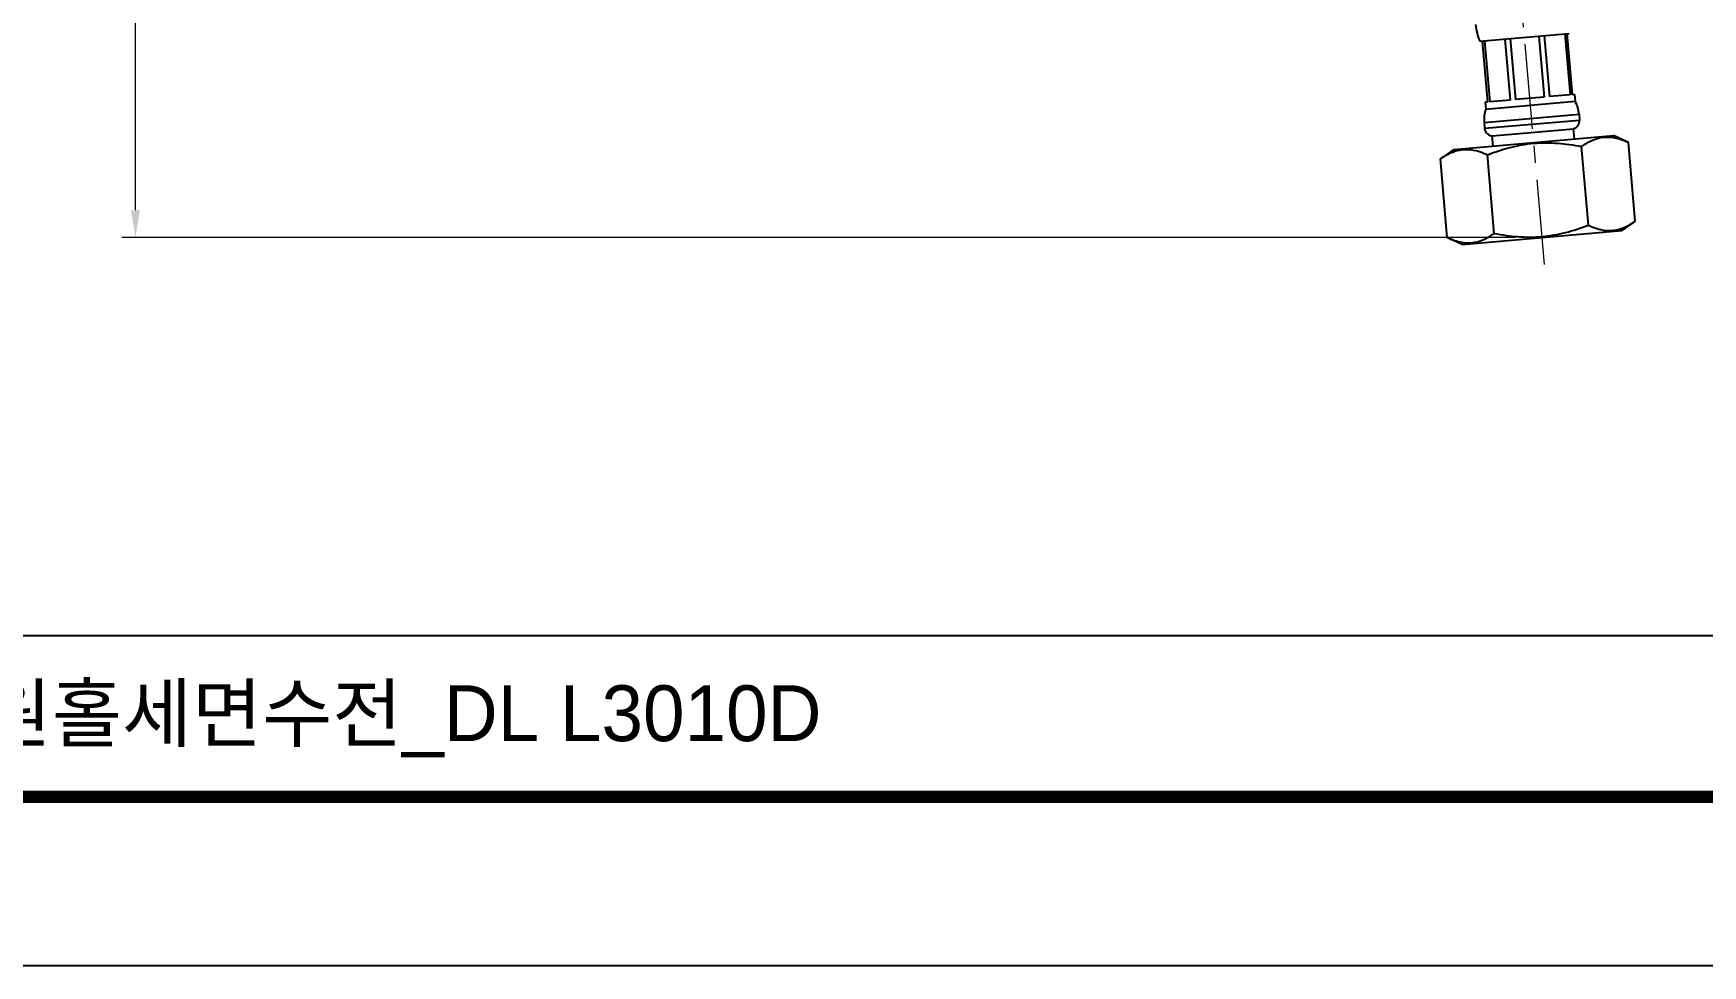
# Model space of a CAD drawing. Extents: x 0 to 790, y 0 to 579.
# Drawn here: x 318.9 to 564, y 0 to 136.9 of the extents above; entities that cross this region are included whole.
import ezdxf

# ---------------------------------------------------------------- set-up
doc = ezdxf.new("R2010")
doc.units = 0
doc.header["$LTSCALE"] = 10
doc.header["$MEASUREMENT"] = 0
doc.header["$PDMODE"] = 3
doc.header["$PDSIZE"] = -10
doc.linetypes.add('CENTER', pattern=[2, 1.25, -0.25, 0.25, -0.25])
doc.layers.get('0').update_dxf_attribs({"linetype": 'CONTINUOUS'})
doc.layers.get('DEFPOINTS').update_dxf_attribs({"linetype": 'CONTINUOUS'})
doc.layers.add('BODY', color=7, linetype='CONTINUOUS')
doc.layers.add('DEF_LAYER_ASSEM_MEMBER', color=7, linetype='CONTINUOUS')
doc.styles.add('Daelim Dimension', font='')
doc.styles.get('Daelim Dimension').set_extended_font_data('나눔고딕')
doc.dimstyles.new('DEFAULT', dxfattribs={"dimscale": 2, "dimtxt": 2, "dimasz": 2, "dimexe": 0, "dimexo": 2, "dimgap": 1, "dimtad": 1, "dimdec": 0, "dimzin": 9, "dimdsep": 46, "dimtxsty": 'Daelim Dimension', "dimcen": 0.5, "dimclrd": 5, "dimclre": 5, "dimclrt": 256, "dimadec": 1, "dimazin": 0, "dimtfac": 1, "dimtdec": 0, "dimtix": 1, "dimtmove": 0, "dimatfit": 3, "dimfxl": 1, "dimtolj": 1, "dimtzin": 1, "dimlwd": 9, "dimlwe": 9, "dimarcsym": 0})

# ---------------------------------------------------------------- blocks, each defined once
blk = doc.blocks.new('*D4')
at = {"color": 5, "lineweight": 9, "ltscale": 0.5, "transparency": 16777216}
for p, q in [((505.03, 242.35), (331.89, 242.35)), ((333.89, 110.93), (333.89, 238.35)), ((536.45, 106.93), (331.89, 106.93))]:
    blk.add_line(p, q, dxfattribs=at)
at = {"color": 5, "ltscale": 0.5, "transparency": 16777216}
for points in [[(333.22, 238.35), (334.56, 238.35), (333.89, 242.35)], [(333.22, 110.93), (334.56, 110.93), (333.89, 106.93)]]:
    blk.add_solid(points, dxfattribs=at)
at = {"layer": 'DEFPOINTS', "color": 0, "ltscale": 0.5, "transparency": 16777216}
for p in [(333.89, 242.35), (509.03, 242.35), (540.45, 106.93)]:
    blk.add_point(p, dxfattribs=at)
at = {"color": 7, "ltscale": 0.5, "transparency": 16777216, "insert": (326.44, 171.1), "char_height": 10, "attachment_point": 5, "rotation": 90, "style": 'Daelim Dimension'}
blk.add_mtext('\\A1;370', dxfattribs=at)

msp = doc.modelspace()

# ---------------------------------------------------------------- linework, layer by layer
at = {"color": 5}
msp.add_line((12.7, 48.49), (648.72, 48.49), dxfattribs=at)
at = {"ltscale": 0.5}
msp.add_lwpolyline([(0, 0), (789.88, 0), (789.88, 578.76), (0, 578.76)], close=True, dxfattribs=at)
at = {"color": 5, "linetype": 'ByBlock', "lineweight": 200, "const_width": 1.82}
msp.add_lwpolyline([(12.7, 24.78), (777.1, 24.78), (777.1, 565.32), (12.7, 565.32)], close=True, dxfattribs=at)
at = {"layer": 'BODY', "color": 1, "linetype": 'CENTER', "lineweight": 5}
msp.add_line((540.8, 102.94), (528.3, 245.85), dxfattribs=at)
at = {"layer": 'DEF_LAYER_ASSEM_MEMBER', "color": 7, "linetype": 'Continuous'}
for p, q in [((531.3, 135.74), (544.45, 136.89)), ((531.65, 135.77), (532.44, 126.8)), ((531.98, 135.8), (532.76, 126.83)), ((534.98, 136.06), (535.76, 127.1)), ((535.77, 136.13), (536.55, 127.16)), ((539.99, 136.5), (540.78, 127.53)), ((540.78, 136.57), (541.57, 127.6)), ((543.78, 136.83), (544.56, 127.87)), ((544.1, 136.86), (544.89, 127.89)), ((540.78, 127.53), (536.55, 127.16)), ((544.56, 127.87), (541.57, 127.6)), ((545.24, 127.92), (544.89, 127.89)), ((545.24, 127.92), (545.32, 126.93)), ((532.44, 126.8), (532.09, 126.77)), ((532.09, 126.77), (532.18, 125.78)), ((532.18, 125.78), (545.32, 126.93)), ((535.76, 127.1), (532.76, 126.83)), ((531.95, 123.79), (532.02, 122.95)), ((533.12, 121.85), (545.08, 122.89)), ((545.21, 121.4), (545.08, 122.89)), ((545.89, 125.01), (545.97, 124.17)), ((527.5, 119.85), (550.96, 121.9)), ((533.25, 120.35), (533.12, 121.85)), ((547.25, 108.73), (546.24, 120.28)), ((553.14, 120.89), (550.96, 121.9)), ((554.15, 109.33), (553.14, 120.89)), ((527.5, 119.85), (525.53, 118.47)), ((526.54, 106.91), (525.53, 118.47)), ((533.44, 107.52), (532.43, 119.07)), ((528.72, 105.9), (552.18, 107.95)), ((554.15, 109.33), (552.18, 107.95)), ((528.72, 105.9), (526.54, 106.91))]:
    msp.add_line(p, q, dxfattribs=at)
at = {"layer": 'DEF_LAYER_ASSEM_MEMBER', "color": 9, "linetype": 'Continuous'}
for p, q in [((531.95, 123.79), (545.89, 125.01)), ((532.02, 122.95), (545.97, 124.17))]:
    msp.add_line(p, q, dxfattribs=at)
at = {"layer": 'DEF_LAYER_ASSEM_MEMBER', "color": 7, "linetype": 'Continuous'}
for centre, radius, start, end in [((538.66, 138.89), 8, 185, 203.1949), ((536.93, 124.23), 5, 161.9261, 185), ((540.91, 124.57), 5, 5, 28.0739), ((533.22, 123.06), 1.2, 185, 275), ((544.77, 124.07), 1.2, 284.4706, 5), ((550.34, 113.08), 5.14, 275.0094, 276.0224), ((550.17, 113.83), 5.91, 287.0867, 288.6552), ((529.64, 111.27), 5.14, 273.9772, 275.0075)]:
    msp.add_arc(centre, radius, start, end, dxfattribs=at)
for points, start_tangent, end_tangent in [([(532.43, 119.07), (535.78, 120.15), (539.24, 120.75), (542.75, 120.76), (546.24, 120.28)], (0.932926, 0.360069), (0.981278, -0.192598)), ([(546.24, 120.28), (547.88, 121.21), (549.59, 121.65), (551.36, 121.52), (553.14, 120.89)], (0.819039, 0.573739), (0.906308, -0.422618)), ([(525.53, 118.47), (526.08, 118.83), (527.77, 119.62)], (0.819152, 0.573576), (0.955966, 0.293477)), ([(527.77, 119.62), (528.92, 119.84), (530.08, 119.81), (532.43, 119.07)], (0.955966, 0.293477), (0.906224, -0.422798)), ([(533.44, 107.52), (536.92, 107.04), (540.44, 107.06), (543.9, 107.65), (547.25, 108.73)], (0.981278, -0.192598), (0.932926, 0.360069)), ([(547.25, 108.73), (549.02, 108.1), (550.79, 107.96)], (0.906224, -0.422798), (0.996181, 0.08731)), ([(550.88, 107.97), (551.91, 108.18)], (0.994482, 0.104908), (0.955888, 0.293732)), ([(552.06, 108.23), (552.6, 108.44), (554.15, 109.33)], (0.947489, 0.319788), (0.819152, 0.573576)), ([(526.54, 106.91), (528.27, 106.3), (529.99, 106.14)], (0.906308, -0.422618), (0.997591, 0.069369)), ([(530.09, 106.15), (531.8, 106.59), (533.44, 107.52)], (0.996182, 0.087296), (0.819039, 0.573739))]:
    msp.add_spline(points, degree=3, dxfattribs=dict(at, start_tangent=start_tangent, end_tangent=end_tangent))

# ---------------------------------------------------------------- texts
at = {"color": 2, "insert": (154.51, 41.16), "char_height": 8.198, "width": 362.8925, "attachment_point": 1, "style": 'Daelim Dimension'}
msp.add_mtext('{\\fPretendard Variable SemiBold|b0|i0|c129|p2;대림바스(주)} Single lever_DIVA_원홀세면수전_DL L3010D', dxfattribs=at)

# ---------------------------------------------------------------- dimensions: what is measured, and where the dimension line sits
at = {"color": 5, "ltscale": 0.5}
dim = msp.add_linear_dim(base=(333.89, 242.35), p1=(540.45, 106.93), p2=(509.03, 242.35), angle=90, text='370', dimstyle='DEFAULT', override={"dimtxt": 5, "dimexe": 1, "dimdec": 0, "dimclrd": 5, "dimclre": 5, "dimclrt": 7}, dxfattribs=at)
dim.commit()
dim.dimension.update_dxf_attribs({"geometry": '*D4', "text_midpoint": (333.89, 171.1), "dimtype": 128})

doc.saveas('drawing.dxf')
